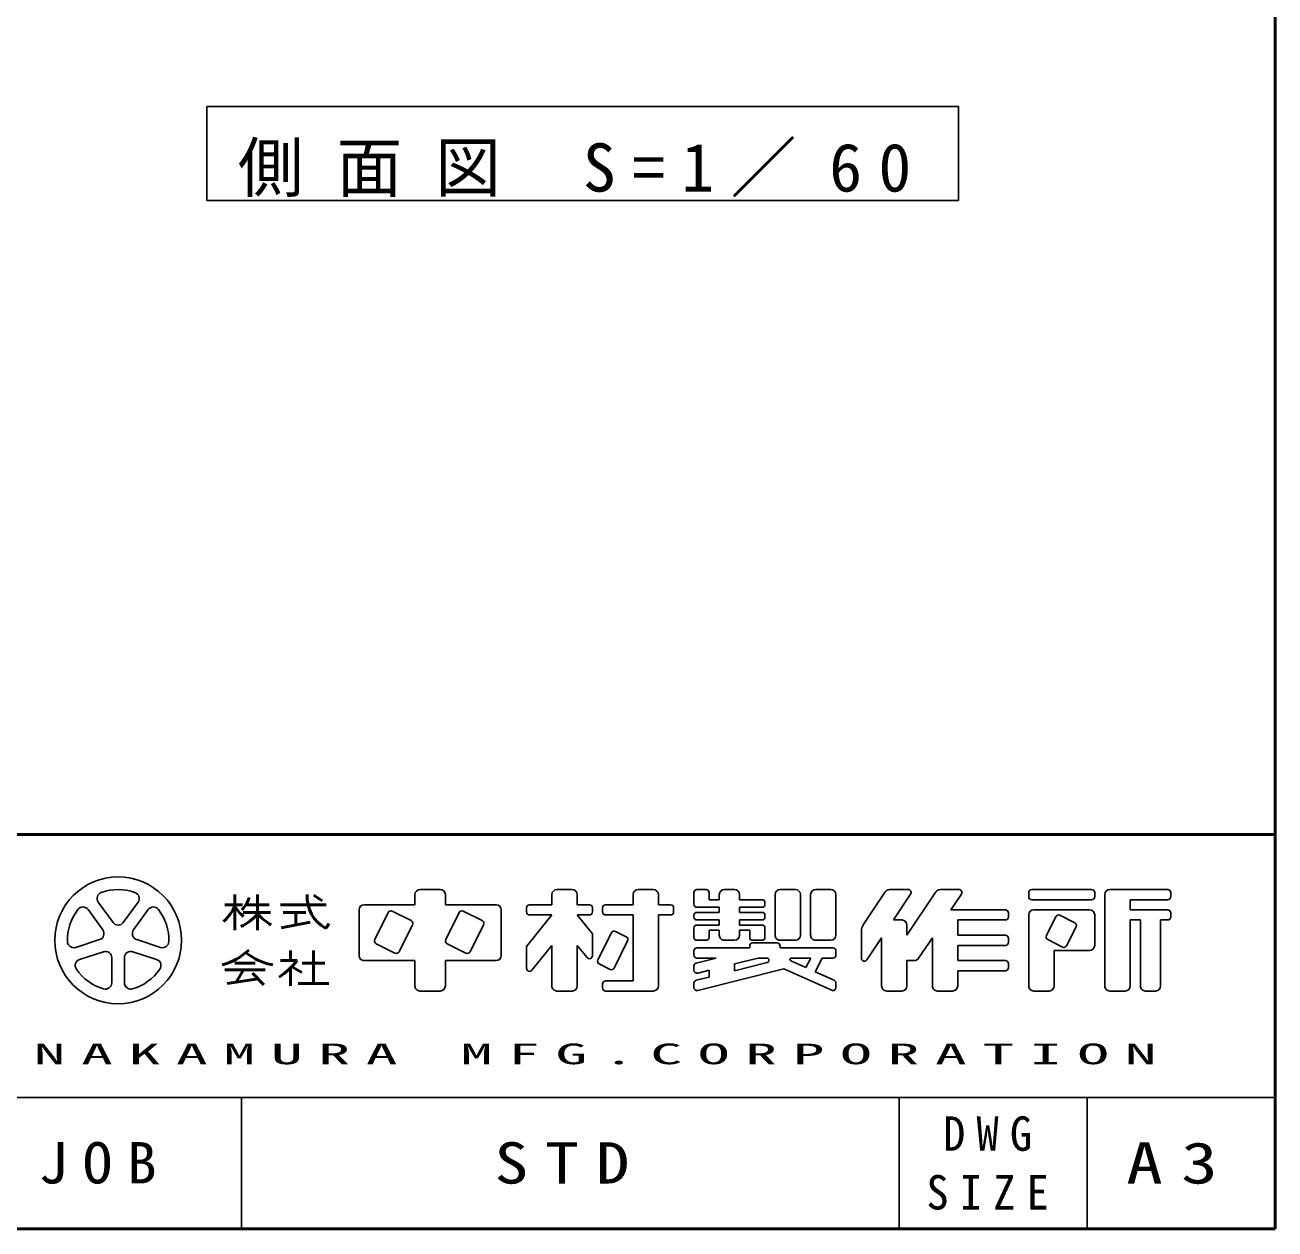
# Model space of a CAD drawing. Units: millimetres at full size, with parts at other scales. Extents: x -23589 to 138, y -1188 to 16020.
# Drawn here: x -3992 to 0, y 0 to 3844 of the extents above; entities that cross this region are included whole.
import ezdxf

# ---------------------------------------------------------------- set-up
doc = ezdxf.new("R2010")
doc.units = ezdxf.units.MM
doc.layers.add('A3図枠', color=7, linetype='Continuous', lineweight=25)
doc.layers.add('補助', color=2, linetype='Continuous', lineweight=25)
doc.layers.add('図面プロファイル', color=7, linetype='Continuous')
doc.styles.add('ＭＳ ゴシック', font='')
doc.styles.get('ＭＳ ゴシック').set_extended_font_data('MS Gothic')

msp = doc.modelspace()

# ---------------------------------------------------------------- linework, layer by layer
at = {"layer": 'A3図枠', "lineweight": 50}
for p, q in [((0, 0), (0, 16020)), ((-23100, 1260), (0, 1260)), ((-3321.659, 1067.598), (-3321.659, 954.198)), ((-3248.759, 1067.598), (-3248.759, 954.198)), ((-3043.114, 1048.016), (-3069.582, 1065.661)), ((-3354.059, 1035.198), (-3297.359, 1035.198)), ((-3294.929, 1010.898), (-3208.259, 1010.898)), ((-3286.115, 1035.198), (-3211.499, 1035.198)), ((-3175.859, 1035.198), (-3030.059, 1035.198)), ((-3167.759, 1010.898), (-3094.859, 1010.898)), ((-3127.259, 1010.898), (-3127.259, 970.398)), ((-3173.319, 961.186), (-3081.199, 979.61)), ((-3143.459, 889.398), (-3143.459, 856.998)), ((-3070.559, 889.398), (-3070.559, 784.098)), ((-3321.659, 848.898), (-3256.859, 848.898)), ((-3175.859, 856.998), (-3123.071, 856.998)), ((-3107.009, 848.898), (-3034.109, 848.898)), ((-3354.059, 827.028), (-3224.459, 827.028)), ((-3293.952, 827.028), (-3317.324, 788.131)), ((-3264.959, 816.417), (-3228.591, 780.048)), ((-3143.459, 834.594), (-3143.459, 775.998)), ((-3140.428, 837.628), (-3107.769, 818.772)), ((-3345.902, 784.048), (-3246.755, 798.212)), ((-3119.159, 784.098), (-3021.959, 784.098)), ((-23100, 0), (0, 0))]:
    msp.add_line(p, q, dxfattribs=at)
at = {"layer": 'A3図枠'}
for p, q in [((-2730.359, 1083.798), (-2665.559, 1083.798)), ((-2292.959, 1083.798), (-2244.359, 1083.798)), ((-2033.759, 1083.798), (-1985.159, 1083.798)), ((-1845.839, 1083.798), (-1816.679, 1083.798)), ((-1725.959, 1083.798), (-1758.359, 1083.798)), ((-1580.159, 1083.798), (-1531.559, 1083.798)), ((-1466.759, 1083.798), (-1418.159, 1083.798)), ((-1231.289, 1083.798), (-1171.721, 1083.798)), ((-1069.289, 1083.798), (-1009.721, 1083.798)), ((-776.639, 1083.798), (-585.479, 1083.798)), ((-527.159, 1083.798), (-342.479, 1083.798)), ((-3757.722, 1043.599), (-3710.642, 978.798)), ((-3677.877, 978.798), (-3630.797, 1043.599)), ((-2746.559, 1067.598), (-2746.559, 1035.198)), ((-2649.359, 1067.598), (-2649.359, 1035.198)), ((-2309.159, 1067.598), (-2309.159, 1035.198)), ((-2228.159, 1067.598), (-2228.159, 1035.198)), ((-2049.959, 1067.598), (-2049.959, 1035.198)), ((-1968.959, 1067.598), (-1968.959, 1035.198)), ((-1855.559, 1074.078), (-1855.559, 1036.818)), ((-1806.959, 1074.078), (-1806.959, 1051.398)), ((-1806.959, 1051.398), (-1774.559, 1051.398)), ((-1774.559, 1067.598), (-1774.559, 1051.398)), ((-1709.759, 1067.598), (-1709.759, 1051.398)), ((-1709.759, 1051.398), (-1638.479, 1051.398)), ((-1628.759, 1041.678), (-1628.759, 1036.818)), ((-1596.359, 1067.598), (-1596.359, 937.998)), ((-1515.359, 1067.598), (-1515.359, 937.998)), ((-1482.959, 1067.598), (-1482.959, 937.998)), ((-1401.959, 1067.598), (-1401.959, 937.998)), ((-1312.797, 974.542), (-1244.768, 1076.584)), ((-1218.359, 986.598), (-1163.633, 1068.687)), ((-1175.159, 937.998), (-1082.768, 1076.584)), ((-1034.759, 1018.998), (-1001.634, 1068.687)), ((-786.359, 1074.078), (-786.359, 1061.118)), ((-776.639, 1051.398), (-585.479, 1051.398)), ((-575.759, 1074.078), (-575.759, 1061.118)), ((-543.359, 1067.598), (-543.359, 775.998)), ((-462.359, 1051.398), (-462.359, 1018.998)), ((-462.359, 1051.398), (-342.479, 1051.398)), ((-332.759, 1074.078), (-332.759, 1061.118)), ((-3743.407, 954.993), (-3790.487, 1019.793)), ((-3598.031, 1019.793), (-3645.111, 954.993)), ((-2924.759, 1018.998), (-2924.759, 873.198)), ((-2908.559, 1035.198), (-2746.559, 1035.198)), ((-2831.906, 1010.304), (-2875.052, 924.012)), ((-2758.493, 984.465), (-2818.865, 1014.651)), ((-2649.359, 1035.198), (-2487.359, 1035.198)), ((-2605.106, 1010.304), (-2648.252, 924.012)), ((-2531.693, 984.465), (-2592.065, 1014.651)), ((-2471.159, 1018.998), (-2471.159, 873.198)), ((-2390.159, 1025.478), (-2390.159, 1012.518)), ((-2309.159, 1002.798), (-2390.159, 901.548)), ((-2380.439, 1035.198), (-2309.159, 1035.198)), ((-2380.439, 1002.798), (-2309.159, 1002.798)), ((-2228.159, 1035.198), (-2189.279, 1035.198)), ((-2228.159, 1002.798), (-2179.559, 942.048)), ((-2228.159, 1002.798), (-2189.279, 1002.798)), ((-2179.559, 1025.478), (-2179.559, 1012.518)), ((-2147.159, 1025.478), (-2147.159, 1012.518)), ((-2137.439, 1035.198), (-2049.959, 1035.198)), ((-2137.439, 1002.798), (-2049.959, 1002.798)), ((-2049.959, 1002.798), (-2049.959, 792.198)), ((-1968.959, 1035.198), (-1930.079, 1035.198)), ((-1968.959, 1002.798), (-1968.959, 775.998)), ((-1968.959, 1002.798), (-1930.079, 1002.798)), ((-1920.359, 1025.478), (-1920.359, 1012.518)), ((-1855.559, 1001.178), (-1855.559, 996.318)), ((-1845.839, 1027.098), (-1774.559, 1027.098)), ((-1845.839, 1010.898), (-1774.559, 1010.898)), ((-1774.559, 1027.098), (-1774.559, 1010.898)), ((-1709.759, 1027.098), (-1638.479, 1027.098)), ((-1709.759, 1027.098), (-1709.759, 1010.898)), ((-1709.759, 1010.898), (-1638.479, 1010.898)), ((-1628.759, 1001.178), (-1628.759, 996.318)), ((-1034.759, 1018.998), (-860.879, 1018.998)), ((-851.159, 1009.278), (-851.159, 996.318)), ((-786.359, 1002.798), (-786.359, 775.998)), ((-770.159, 1018.998), (-591.959, 1018.998)), ((-686.945, 1001.691), (-639.533, 977.985)), ((-575.759, 1002.798), (-575.759, 905.598)), ((-462.359, 1018.998), (-342.479, 1018.998)), ((-332.759, 1009.278), (-332.759, 996.318)), ((-2797.292, 885.132), (-2754.146, 971.424)), ((-2570.492, 885.132), (-2527.346, 971.424)), ((-1855.559, 960.678), (-1855.559, 931.518)), ((-1845.839, 986.598), (-1774.559, 986.598)), ((-1845.839, 970.398), (-1774.559, 970.398)), ((-1774.559, 986.598), (-1774.559, 970.398)), ((-1709.759, 986.598), (-1638.479, 986.598)), ((-1709.759, 986.598), (-1709.759, 970.398)), ((-1709.759, 970.398), (-1638.479, 970.398)), ((-1628.759, 960.678), (-1628.759, 931.518)), ((-1218.359, 986.598), (-1191.359, 986.598)), ((-1175.159, 970.398), (-1175.159, 937.998)), ((-1013.159, 986.598), (-860.879, 986.598)), ((-1013.159, 986.598), (-1013.159, 937.998)), ((-699.986, 997.344), (-730.172, 936.972)), ((-635.186, 964.944), (-665.372, 904.572)), ((-462.359, 986.598), (-429.959, 986.598)), ((-462.359, 986.598), (-462.359, 775.998)), ((-429.959, 986.598), (-429.959, 775.998)), ((-365.159, 986.598), (-342.479, 986.598)), ((-365.159, 986.598), (-365.159, 775.998)), ((-3829.709, 899.08), (-3753.532, 923.831)), ((-3634.986, 923.831), (-3558.809, 899.08)), ((-2179.559, 942.048), (-2179.559, 872.558)), ((-2119.106, 945.504), (-2162.252, 859.212)), ((-2067.266, 919.584), (-2110.412, 833.292)), ((-2106.065, 949.851), (-2071.613, 932.625)), ((-1845.839, 921.798), (-1816.679, 921.798)), ((-1806.959, 954.198), (-1774.559, 954.198)), ((-1806.959, 954.198), (-1806.959, 931.518)), ((-1774.559, 954.198), (-1774.559, 937.998)), ((-1758.359, 921.798), (-1725.959, 921.798)), ((-1709.759, 954.198), (-1709.759, 937.998)), ((-1709.759, 954.198), (-1677.359, 954.198)), ((-1677.359, 954.198), (-1677.359, 931.518)), ((-1667.639, 921.798), (-1638.479, 921.798)), ((-1580.159, 921.798), (-1531.559, 921.798)), ((-1466.759, 921.798), (-1418.159, 921.798)), ((-1320.959, 947.583), (-1320.959, 864.801)), ((-1303.152, 859.409), (-1256.159, 929.898)), ((-1256.159, 929.898), (-1256.159, 775.998)), ((-1137.95, 864.212), (-1094.159, 929.898)), ((-1094.159, 929.898), (-1094.159, 775.998)), ((-1013.159, 937.998), (-860.879, 937.998)), ((-851.159, 928.278), (-851.159, 915.318)), ((-725.825, 923.931), (-678.413, 900.225)), ((-3741.017, 885.314), (-3817.194, 860.562)), ((-3571.324, 860.562), (-3647.502, 885.314)), ((-2870.705, 910.971), (-2810.333, 880.785)), ((-2643.905, 910.971), (-2583.533, 880.785)), ((-2390.159, 901.548), (-2390.159, 832.058)), ((-2309.159, 905.598), (-2372.849, 825.986)), ((-2309.159, 905.598), (-2309.159, 775.998)), ((-2228.159, 905.598), (-2196.869, 866.486)), ((-2228.159, 905.598), (-2228.159, 775.998)), ((-1855.559, 887.778), (-1855.559, 874.818)), ((-1845.839, 897.498), (-1677.359, 897.498)), ((-1677.359, 903.978), (-1677.359, 897.498)), ((-1667.639, 913.698), (-1589.879, 913.698)), ((-1580.159, 903.978), (-1580.159, 897.498)), ((-1580.159, 897.498), (-1411.679, 897.498)), ((-1401.959, 887.778), (-1401.959, 874.818)), ((-1013.159, 905.598), (-1013.159, 856.998)), ((-1013.159, 905.598), (-860.879, 905.598)), ((-705.359, 889.398), (-705.359, 775.998)), ((-705.359, 889.398), (-591.959, 889.398)), ((-3714.509, 785.957), (-3714.509, 866.055)), ((-3674.009, 866.055), (-3674.009, 785.957)), ((-2908.559, 856.998), (-2746.559, 856.998)), ((-2746.559, 856.998), (-2746.559, 775.998)), ((-2649.359, 856.998), (-2487.359, 856.998)), ((-2649.359, 856.998), (-2649.359, 775.998)), ((-2157.905, 846.171), (-2123.453, 828.945)), ((-1855.559, 839.714), (-1855.559, 826.356)), ((-1784.381, 865.098), (-1848.197, 849.144)), ((-1845.839, 865.098), (-1784.38, 865.098)), ((-1650.792, 865.098), (-1725.959, 846.306)), ((-1621.409, 850.736), (-1725.959, 824.598)), ((-1725.959, 846.306), (-1725.959, 824.598)), ((-1650.792, 865.098), (-1623.177, 865.098)), ((-1546.281, 855.797), (-1498.093, 834.38)), ((-1544.307, 865.098), (-1482.734, 865.098)), ((-1498.093, 834.38), (-1482.734, 865.098)), ((-1468.455, 821.208), (-1446.509, 865.098)), ((-1446.509, 865.098), (-1411.679, 865.098)), ((-1175.159, 856.998), (-1151.429, 856.998)), ((-1175.159, 856.998), (-1175.159, 775.998)), ((-1013.159, 856.998), (-860.879, 856.998)), ((-851.159, 847.278), (-851.159, 834.318)), ((-1806.959, 804.348), (-1848.197, 794.039)), ((-1569.003, 830.44), (-1843.482, 761.82)), ((-1806.959, 826.056), (-1843.482, 816.926)), ((-1806.959, 826.056), (-1806.959, 804.348)), ((-1569.003, 830.44), (-1415.627, 762.273)), ((-1468.454, 821.208), (-1407.731, 794.22)), ((-1013.159, 824.598), (-1013.159, 775.998)), ((-1013.159, 824.598), (-860.879, 824.598)), ((-2730.359, 759.798), (-2665.559, 759.798)), ((-2292.959, 759.798), (-2244.359, 759.798)), ((-2147.159, 782.478), (-2147.159, 769.518)), ((-2137.439, 792.198), (-2049.959, 792.198)), ((-2137.439, 759.798), (-1985.159, 759.798)), ((-1855.559, 784.609), (-1855.559, 771.25)), ((-1401.959, 785.337), (-1401.959, 771.155)), ((-1239.959, 759.798), (-1191.359, 759.798)), ((-1077.959, 759.798), (-1029.359, 759.798)), ((-770.159, 759.798), (-721.559, 759.798)), ((-527.159, 759.798), (-478.559, 759.798)), ((-413.759, 759.798), (-381.359, 759.798)), ((-3300, 420), (-3300, 0)), ((-600, 420), (-600, 0))]:
    msp.add_line(p, q, dxfattribs=at)
at = {"layer": 'A3図枠', "color": 211}
for p, q in [((-14550, 420), (0, 420)), ((-1200, 420), (-1200, 0))]:
    msp.add_line(p, q, dxfattribs=at)
at = {"layer": 'A3図枠'}
msp.add_circle((-3694.259, 921.798), 202.5, dxfattribs=at)
for centre, radius, start, end in [((-3694.259, 921.798), 162, 70.60155, 109.39847), ((-2730.359, 1067.598), 16.2, 89.99998, 179.99996), ((-2665.559, 1067.598), 16.2, 0, 89.99998), ((-2292.959, 1067.598), 16.2, 89.99998, 179.99996), ((-2244.359, 1067.598), 16.2, 0, 89.99998), ((-2033.759, 1067.598), 16.2, 89.99998, 179.99996), ((-1985.159, 1067.598), 16.2, 0, 89.99998), ((-1845.839, 1074.078), 9.72, 89.99998, 179.99996), ((-1816.679, 1074.078), 9.72, 0, 89.99998), ((-1758.359, 1067.598), 16.2, 89.99998, 179.99996), ((-1725.959, 1067.598), 16.2, 0, 89.99998), ((-1580.159, 1067.598), 16.2, 89.99998, 179.99996), ((-1531.559, 1067.598), 16.2, 0, 89.99998), ((-1466.759, 1067.598), 16.2, 89.99998, 179.99996), ((-1418.159, 1067.598), 16.2, 0, 89.99998), ((-1231.289, 1067.598), 16.2, 89.99998, 146.30984), ((-1171.721, 1074.078), 9.72, 326.31015, 89.99998), ((-1069.289, 1067.598), 16.2, 89.99998, 146.3098), ((-1009.721, 1074.078), 9.72, 326.31003, 89.99998), ((-776.639, 1074.078), 9.72, 89.99998, 179.99996), ((-585.479, 1074.078), 9.72, 0, 89.99998), ((-527.159, 1067.598), 16.2, 89.99998, 179.99996), ((-342.479, 1074.078), 9.72, 0, 89.99998), ((-3741.339, 1055.501), 20.25, 109.39847, 215.99997), ((-3647.179, 1055.501), 20.25, 324, 70.60155), ((-1638.479, 1041.678), 9.72, 0, 89.99998), ((-776.639, 1061.118), 9.72, 179.99998, 270.00002), ((-585.479, 1061.118), 9.72, 270.00002, 0), ((-342.479, 1061.118), 9.72, 270.00002, 0), ((-3694.259, 921.798), 162, 142.60154, 181.39846), ((-3806.87, 1007.891), 20.25, 35.99999, 142.60154), ((-3581.648, 1007.891), 20.25, 37.39846, 143.99995), ((-3694.259, 921.798), 162, 358.60155, 37.39847), ((-2908.559, 1018.998), 16.2, 89.99998, 179.99996), ((-2823.212, 1005.957), 9.72, 63.43492, 153.435), ((-2596.412, 1005.957), 9.72, 63.43492, 153.435), ((-2487.359, 1018.998), 16.2, 0, 89.99998), ((-2380.439, 1025.478), 9.72, 89.99998, 179.99996), ((-2380.439, 1012.518), 9.72, 179.99998, 270.00002), ((-2189.279, 1025.478), 9.72, 0, 89.99998), ((-2189.279, 1012.518), 9.72, 270.00002, 0), ((-2137.439, 1025.478), 9.72, 89.99998, 179.99996), ((-2137.439, 1012.518), 9.72, 179.99998, 270.00002), ((-1930.079, 1025.478), 9.72, 0, 89.99998), ((-1930.079, 1012.518), 9.72, 270.00002, 0), ((-1845.839, 1036.818), 9.72, 179.99998, 270.00002), ((-1845.839, 1001.178), 9.72, 89.99998, 179.99996), ((-1638.479, 1036.818), 9.72, 270.00002, 0), ((-1638.479, 1001.178), 9.72, 0, 89.99998), ((-860.879, 1009.278), 9.72, 0, 89.99998), ((-770.159, 1002.798), 16.2, 89.99998, 179.99996), ((-691.292, 992.997), 9.72, 63.43447, 153.43474), ((-591.959, 1002.798), 16.2, 0, 89.99998), ((-342.479, 1009.278), 9.72, 0, 89.99998), ((-3694.259, 990.701), 20.25, 215.99998, 324), ((-2762.84, 975.771), 9.72, 333.4349, 63.43487), ((-2536.04, 975.771), 9.72, 333.4349, 63.43487), ((-1845.839, 996.318), 9.72, 179.99998, 270.00002), ((-1845.839, 960.678), 9.72, 89.99998, 179.99996), ((-1638.479, 996.318), 9.72, 270.00002, 0), ((-1638.479, 960.678), 9.72, 0, 89.99998), ((-1272.359, 947.583), 48.6, 146.30999, 179.99996), ((-1191.359, 970.398), 16.2, 0, 89.99998), ((-860.879, 996.318), 9.72, 270.00002, 0), ((-643.88, 969.291), 9.72, 333.43483, 63.43447), ((-342.479, 996.318), 9.72, 270.00002, 0), ((-3759.79, 943.09), 20.25, 287.99998, 35.99999), ((-3628.729, 943.09), 20.25, 143.99996, 251.99999), ((-2866.358, 919.665), 9.72, 153.43495, 243.43485), ((-2639.558, 919.665), 9.72, 153.43495, 243.43485), ((-2110.412, 941.158), 9.72, 63.43487, 153.43498), ((-2075.96, 923.931), 9.72, 333.43492, 63.43493), ((-1845.839, 931.518), 9.72, 179.99998, 270.00002), ((-1816.679, 931.518), 9.72, 270.00002, 0), ((-1758.359, 937.998), 16.2, 179.99998, 270.00002), ((-1725.959, 937.998), 16.2, 270.00002, 0), ((-1667.639, 931.518), 9.72, 179.99998, 270.00002), ((-1638.479, 931.518), 9.72, 270.00002, 0), ((-1580.159, 937.998), 16.2, 179.99998, 270.00002), ((-1531.559, 937.998), 16.2, 270.00002, 0), ((-1466.759, 937.998), 16.2, 179.99998, 270.00002), ((-1418.159, 937.998), 16.2, 270.00002, 0), ((-860.879, 928.278), 9.72, 0, 89.99998), ((-721.479, 932.625), 9.72, 153.43517, 243.43529), ((-3835.967, 918.339), 20.25, 181.39848, 287.99997), ((-3734.759, 866.055), 20.25, 359.99997, 107.99999), ((-3653.759, 866.055), 20.25, 71.99997, 179.99999), ((-3552.551, 918.339), 20.25, 252.00001, 358.60156), ((-2805.986, 889.479), 9.72, 243.43498, 333.43496), ((-2579.186, 889.479), 9.72, 243.43498, 333.43496), ((-1845.839, 887.778), 9.72, 89.99998, 179.99996), ((-1667.639, 903.978), 9.72, 89.99998, 179.99996), ((-1589.879, 903.978), 9.72, 0, 89.99998), ((-1411.679, 887.778), 9.72, 0, 89.99998), ((-860.879, 915.318), 9.72, 270.00002, 0), ((-674.066, 908.919), 9.72, 243.43534, 333.4349), ((-591.959, 905.598), 16.2, 270.00002, 0), ((-3810.936, 841.303), 20.25, 107.99999, 214.60154), ((-3577.582, 841.303), 20.25, 325.39847, 71.99996), ((-2908.559, 873.198), 16.2, 179.99998, 270.00002), ((-2487.359, 873.198), 16.2, 270.00002, 0), ((-2189.279, 872.558), 9.72, 218.65962, 0), ((-2153.558, 854.865), 9.72, 153.43487, 243.4348), ((-1845.839, 874.818), 9.72, 179.99998, 270.00002), ((-1845.839, 839.714), 9.72, 104.03614, 179.99996), ((-1623.177, 857.808), 7.29, 284.0365, 89.99998), ((-1544.307, 860.238), 4.86, 89.99998, 246.03817), ((-1411.679, 874.818), 9.72, 270.00002, 0), ((-1311.239, 864.801), 9.72, 179.99998, 326.30997), ((-1151.429, 873.198), 16.2, 270.00002, 326.31002), ((-860.879, 847.278), 9.72, 0, 89.99998), ((-3694.259, 921.798), 162, 214.60156, 253.39848), ((-3694.259, 921.798), 162, 286.60155, 325.39847), ((-2380.439, 832.058), 9.72, 179.99998, 321.34037), ((-2119.106, 837.639), 9.72, 243.43487, 333.43498), ((-1845.839, 826.356), 9.72, 179.99998, 284.03612), ((-860.879, 834.318), 9.72, 270.00002, 0), ((-3734.759, 785.957), 20.25, 253.39847, 359.99997), ((-3653.759, 785.957), 20.25, 179.99999, 286.60154), ((-2730.359, 775.998), 16.2, 179.99998, 270.00002), ((-2665.559, 775.998), 16.2, 270.00002, 0), ((-2292.959, 775.998), 16.2, 179.99998, 270.00002), ((-2244.359, 775.998), 16.2, 270.00002, 0), ((-2137.439, 782.478), 9.72, 89.99998, 179.99996), ((-2137.439, 769.518), 9.72, 179.99998, 270.00002), ((-1985.159, 775.998), 16.2, 270.00002, 0), ((-1845.839, 784.609), 9.72, 104.03614, 179.99996), ((-1845.839, 771.25), 9.72, 179.99998, 284.03612), ((-1411.679, 771.155), 9.72, 246.03699, 0), ((-1411.679, 785.337), 9.72, 0, 66.03701), ((-1239.959, 775.998), 16.2, 179.99998, 270.00002), ((-1191.359, 775.998), 16.2, 270.00002, 0), ((-1077.959, 775.998), 16.2, 179.99998, 270.00002), ((-1029.359, 775.998), 16.2, 270.00002, 0), ((-770.159, 775.998), 16.2, 179.99998, 270.00002), ((-721.559, 775.998), 16.2, 270.00002, 0), ((-527.159, 775.998), 16.2, 179.99998, 270.00002), ((-478.559, 775.998), 16.2, 270.00002, 0), ((-413.759, 775.998), 16.2, 179.99998, 270.00002), ((-381.359, 775.998), 16.2, 270.00002, 0)]:
    msp.add_arc(centre, radius, start, end, dxfattribs=at)
at = {"layer": 'A3図枠', "lineweight": 50}
for centre, radius, start, end in [((-3360.134, 1082.824), 88.018, 313.72108, 343.54317), ((-2973.78, 1061.659), 117.17, 177.09472, 240.51891), ((-3447.966, 1085.05), 137.077, 311.36185, 337.13638), ((-3202.992, 1105.634), 140.708, 212.50346, 230.00631), ((-3382.413, 1129.098), 182.043, 295.86917, 317.23866), ((-3115.105, 1129.098), 182.043, 222.76131, 240.10806), ((-3092.382, 1008.27), 77.951, 321.42112, 334.8249), ((-3413.881, 1035.408), 199.218, 285.11261, 313.40619), ((-3166.202, 1031.62), 191.52, 231.17281, 259.75506), ((-3339.599, 1033.568), 279.395, 304.87257, 320.80411)]:
    msp.add_arc(centre, radius, start, end, dxfattribs=at)
at = {"layer": '補助'}
msp.add_lwpolyline([(-3410.76, 3584.193), (-3410.76, 3284.193), (-1010.76, 3284.193), (-1010.76, 3584.193)], close=True, dxfattribs=at)

# ---------------------------------------------------------------- texts
at = {"layer": 'A3図枠', "color": 4, "style": 'ＭＳ ゴシック'}
for s, insert, char_height, attachment_point in [('\\T1.5;\\W2.25;NAKAMURA\\~MFG.CORPORATION', (-3963.771, 525), 65.98, 7), ('\\T1.5;\\W0.95;DWG', (-900, 303.75), 110, 5), ('\\T1.5;\\W1.05;JOB', (-3736.568, 210.303), 132, 5), ('\\T1.5;\\W1.3;A3', (-300, 210), 132, 5), ('\\T1.5;\\W0.95;SIZE', (-900, 116.25), 110, 5)]:
    msp.add_mtext(s, dxfattribs=dict(at, insert=insert, char_height=char_height, attachment_point=attachment_point))
at = {"layer": '図面プロファイル', "insert": (-2250, 210), "char_height": 132, "attachment_point": 5, "style": 'ＭＳ ゴシック'}
msp.add_mtext('\\T1.5;\\W1.2;STD', dxfattribs=at)
at = {"layer": '補助', "insert": (-2210.76, 3294.193), "char_height": 154, "attachment_point": 8, "style": 'ＭＳ ゴシック'}
msp.add_mtext('\\T1.5;側面図\\~S=1／60', dxfattribs=at)

doc.saveas('drawing.dxf')
